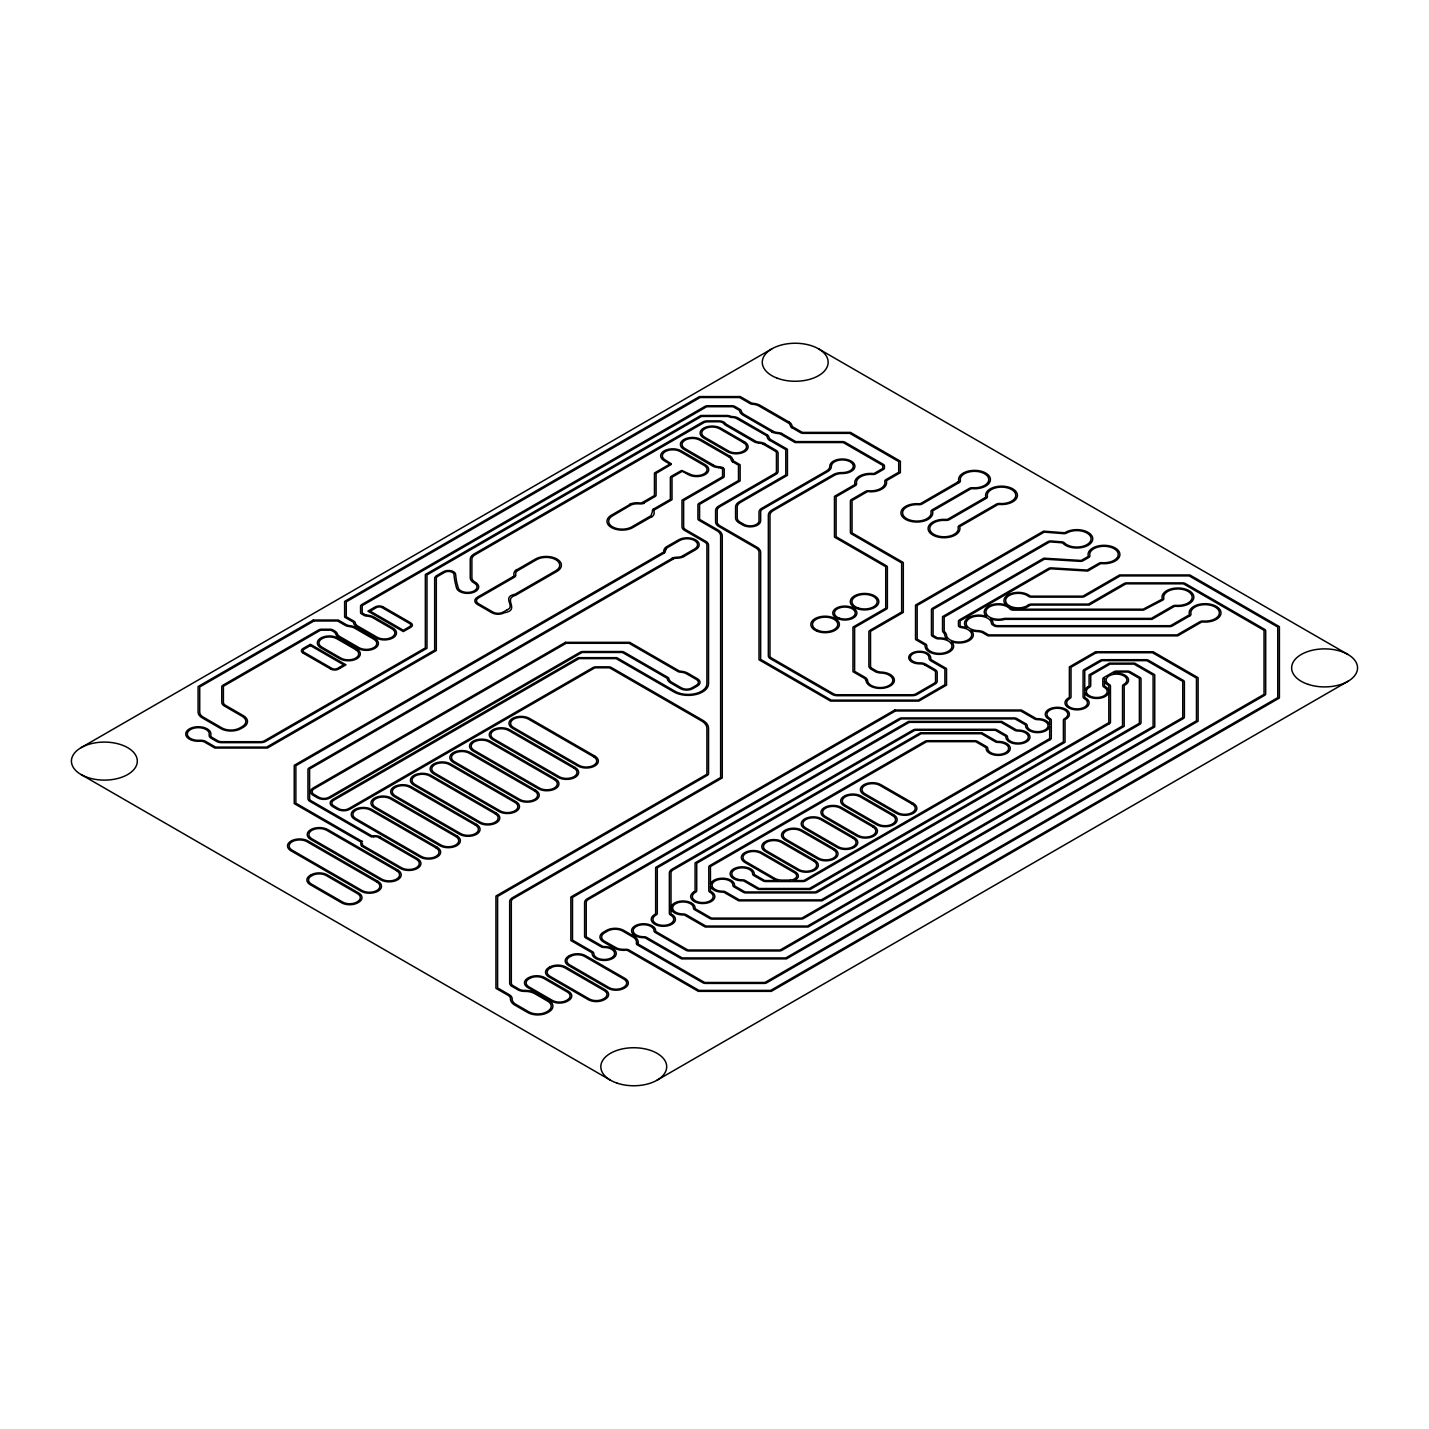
<?xml version="1.0" encoding="UTF-8"?>
<svg xmlns="http://www.w3.org/2000/svg" width="1429" height="1429" viewBox="0 0 1429 1429"><rect width="100%" height="100%" fill="white"/><g stroke="black" fill="none" stroke-linecap="round" stroke-linejoin="round"><path stroke-width="1.5" d="M361.037 842.717L360.983 843.039A9.342 5.394 0 0 0 361.769 846.343M663.717 551.04L664.146 549.486A9.735 5.609 0 0 1 666.807 546.61L678.579 539.84A12.075 6.966 0 0 1 695.655 539.84A12.075 6.966 0 0 1 695.655 549.701L684.009 556.417M665.753 549.683L665.36 551.183A7.306 4.216 0 0 1 663.967 553.416M671.201 464.496L656.09 473.392L656.09 495.023A3.84 2.215 0 0 1 654.964 496.595L643.818 503.026M517.494 570.76L536.607 559.686A13.54 7.824 0 0 1 555.756 559.686A13.54 7.824 0 0 1 555.756 570.743L515.101 594.214C500.99 597.09 515.905 606.271 507.331 609.701M654.857 509.653L672.005 499.739L672.005 477.733A2.197 1.268 0 0 1 672.648 476.822L681.579 471.695A5.377 3.108 0 0 1 682.205 471.391M653.714 508.974L670.362 499.346L670.362 477.733A3.84 2.215 0 0 1 671.487 476.161L681.454 470.534M516.887 569.742L535.446 559.025A15.201 8.77 0 0 1 556.935 559.007A15.201 8.77 0 0 1 556.935 571.421L515.476 595.357C502.419 599.126 520.835 609.826 504.312 612.791A8.788 5.073 0 0 1 491.898 612.791L477.357 604.396A8.788 5.073 0 0 1 477.357 597.233L512.725 576.852M651.213 516.976L632.904 527.551A15.201 8.77 0 0 1 611.416 527.551A15.201 8.77 0 0 1 611.416 515.154L629.85 504.508M338.762 668.986L340.066 668.236M663.753 553.309L295.874 765.712L295.874 803.187L362.001 841.359M374.219 607.504L375.202 606.932M81.096 747.671L771.946 348.801M373.719 607.789L367.914 611.148L403.353 631.6L410.766 627.331A5.484 3.162 0 0 0 411.123 623.062M409.605 626.652L403.353 630.26L370.236 611.148L376.506 607.539A3.858 2.215 0 0 1 381.936 607.539L409.605 623.508A3.858 2.215 0 0 1 409.605 626.652M340.441 668.022L345.997 664.824L310.397 644.265L302.966 648.552A5.502 3.18 0 0 0 302.644 652.821M507.152 609.808L503.151 612.112A7.127 4.126 0 0 1 493.059 612.112L478.536 603.735A7.127 4.126 0 0 1 478.536 597.894L514.118 577.387A6.466 3.733 0 0 0 515.851 575.262M662.431 552.737L294.231 765.319L294.231 803.58L360.822 842.02M673.434 558.935L310.236 768.623A2.197 1.268 0 0 0 309.593 769.516L309.593 798.597A5.502 3.18 0 0 0 311.2 800.829L371.683 835.751M657.054 1080.199L1347.904 681.329M672.309 558.239L309.075 767.962A3.84 2.215 0 0 0 307.95 769.516L307.95 798.597A7.127 4.126 0 0 0 310.039 801.508L370.54 836.429A2.894 1.661 0 0 0 371.022 836.679M682.848 555.738L694.494 549.022A10.432 6.02 0 0 0 694.494 540.501A10.432 6.02 0 0 0 679.74 540.501L668.093 547.236A8.27 4.769 0 0 0 665.682 549.683M681.687 470.463L689.278 473.856A10.432 6.02 0 0 0 704.033 473.856A10.432 6.02 0 0 0 704.033 465.354L680.115 451.546A10.432 6.02 0 0 0 665.378 451.546A10.432 6.02 0 0 0 665.378 460.067L671.344 463.836M199.81 741.24L199.488 741.258A12.593 7.27 0 0 1 185.734 734.202A12.593 7.27 0 0 1 198.702 726.736A12.593 7.27 0 0 1 210.885 734.613L210.813 735.006A5.484 3.162 0 0 0 212.385 737.632L217.815 740.776A5.502 3.18 0 0 0 221.691 741.705L260.56 741.705A5.502 3.18 0 0 0 264.436 740.776L425.342 647.891L425.342 574.529L700.835 415.482L726.914 415.482A5.787 3.34 0 0 1 730.04 416.035L730.201 416.089A5.412 3.126 0 0 0 732.416 416.607L733.077 416.625A8.842 5.109 0 0 1 738.221 418.036L767.051 434.773M373.773 836.787L373.13 836.822A6.448 3.715 0 0 1 371.522 836.84M524.979 990.44L524.604 990.458A7.788 4.483 0 0 1 519.066 989.172L512.725 985.474A2.197 1.268 0 0 1 512.386 985.224L512.154 984.974A7.788 4.501 0 0 1 511.314 982.956L511.314 901.556A7.699 4.448 0 0 1 513.565 898.412L722.27 777.93L722.27 535.857A14.308 8.252 0 0 0 718.09 530.034L700.21 519.709A2.197 1.268 0 0 1 699.567 518.798L699.567 504.884A2.197 1.268 0 0 1 700.21 503.99L740.133 480.93L740.133 464.782L734.006 461.228A3.287 1.893 0 0 1 733.416 460.852M525.068 990.44L525.354 990.44A11.861 6.859 0 0 1 526.104 990.458L526.211 990.458A14.951 8.628 0 0 1 535.839 992.941L548.682 1000.389M842.199 472.57L843.021 472.57A10.968 6.341 0 0 0 853.309 465.961A10.968 6.341 0 0 0 842.038 459.906A10.968 6.341 0 0 0 831.374 466.318A12.629 7.288 0 0 1 827.677 471.57L762.747 509.063A7.127 4.126 0 0 0 760.657 511.975L760.657 520.835A10.432 6.02 0 0 1 754.226 526.39A10.432 6.02 0 0 1 742.848 525.086L739.257 523.014A12.629 7.288 0 0 1 735.56 517.852L735.56 506.938A12.629 7.288 0 0 1 739.257 501.793L785.789 474.928L785.789 449.635L769.909 440.471M790.291 880.103L782.181 880.121A10.432 6.02 0 0 1 774.75 878.353L746.009 861.758A10.432 6.02 0 0 1 746.009 853.238A10.432 6.02 0 0 1 760.764 853.238L793.899 872.369A10.432 6.02 0 0 1 796.346 874.619A7.127 4.126 0 0 1 790.38 880.085M752.779 403.335L753.226 403.353A12.236 7.074 0 0 1 760.139 405.336L789.076 422.037M366.735 615.131L367.182 615.167A12.075 6.966 0 0 1 374.076 617.114L392.975 628.045A12.057 6.966 0 0 1 392.975 637.888A12.057 6.966 0 0 1 375.916 637.888L357.018 626.974A12.075 6.966 0 0 1 353.606 623.008M872.637 473.481L871.994 473.446A15.951 9.199 0 0 0 854.774 483.324L854.899 483.77M759.085 443.079L759.335 443.115A8.61 4.966 0 0 1 763.336 444.133M718.626 467.658L720.073 467.872A3.715 2.143 0 0 1 721.145 468.14M718.501 467.658L718.269 467.622A11.486 6.627 0 0 1 712.857 466.211L683.919 449.349A12.075 6.966 0 0 1 683.919 439.489A12.075 6.966 0 0 1 700.996 439.489L729.915 456.19M758.495 443.008L757.888 442.919A7.806 4.501 0 0 1 754.405 441.936L725.682 425.235A8.842 5.109 0 0 1 724.039 423.913L723.824 423.663A5.752 3.322 0 0 0 718.858 421.734L707.641 421.823A5.502 3.18 0 0 0 703.747 422.752L475.107 554.756A11.003 6.359 0 0 0 471.892 559.239L471.892 577.727A10.985 6.341 0 0 0 474.535 581.835A11.843 6.841 0 0 0 475.178 582.246L475.518 582.443M721.341 468.265L721.877 468.569A2.251 1.304 0 0 1 722.574 469.498L722.556 476.214A2.197 1.268 0 0 1 721.913 477.125L681.99 500.168L681.99 526.801A8.806 5.073 0 0 0 684.562 530.391L704.658 541.984A7.699 4.448 0 0 1 706.908 545.128L706.908 683.651A18.666 10.771 0 0 1 695.387 693.619A18.666 10.771 0 0 1 675.042 691.279L616.828 657.662L578.352 657.662L332.725 799.454A8.788 5.073 0 0 0 332.725 806.635L337.387 809.314A8.788 5.073 0 0 0 349.801 809.314L594.285 668.165A2.197 1.268 0 0 1 595.839 667.79L608.629 667.79A2.197 1.268 0 0 1 610.183 668.165L701.46 720.859A18.041 10.414 0 0 1 706.908 728.451L706.908 773.696A2.197 1.268 0 0 1 706.265 774.607L495.934 896.037L495.934 988.332L508.224 995.424A7.877 4.555 0 0 1 510.475 998.657L510.457 998.889A10.521 6.073 0 0 0 510.475 999.425L510.546 999.907M772.124 431.969L743.08 415.196A12.182 7.038 0 0 1 739.579 410.909M780.573 434.166L795.096 442.543L842.306 442.543A2.197 1.268 0 0 1 843.86 442.919L882.157 465.032A2.197 1.268 0 0 1 882.8 465.925L882.8 467.926A2.197 1.268 0 0 1 882.157 468.819L874.673 473.142A2.197 1.268 0 0 1 873.315 473.499M380.06 837.001L417.393 858.561A12.075 6.966 0 0 1 417.393 868.421A12.075 6.966 0 0 1 400.316 868.421L363.162 846.968A9.074 5.234 0 0 1 362.091 846.254M378.917 837.68L416.232 859.222A10.432 6.02 0 0 1 416.232 867.742A10.432 6.02 0 0 1 401.478 867.742L364.27 846.254M763.211 444.205L774.84 450.921A5.502 3.18 0 0 1 776.447 453.172L776.447 471.391A5.502 3.18 0 0 1 774.84 473.624L718.787 505.991A11.003 6.359 0 0 0 715.572 510.475L715.572 521.996A11.003 6.359 0 0 0 718.787 526.479L755.798 547.843A11.003 6.359 0 0 1 759.013 552.326L759.013 659.787L830.553 701.085L918.865 701.085L946.534 685.116L946.534 668.576L932.208 660.305A5.859 3.394 0 0 1 930.601 657.858L930.618 657.662A9.628 5.555 0 0 0 930.583 656.965M383.097 606.861L410.266 622.544M781.824 433.541L795.774 441.597L842.306 441.597A3.84 2.215 0 0 1 845.021 442.24L883.318 464.354A3.84 2.215 0 0 1 884.444 465.925L884.444 467.926A3.84 2.215 0 0 1 883.318 469.498L875.834 473.803A3.84 2.215 0 0 1 872.601 474.446A14.272 8.235 0 0 0 856.543 483.716A3.84 2.215 0 0 1 855.453 485.574L836.108 496.738L836.108 536.732L886.248 565.67A3.84 2.215 0 0 1 887.373 567.242L887.373 607.682A3.84 2.215 0 0 1 886.248 609.254L854.613 627.51L854.613 671.308L865.67 677.703A3.84 2.215 0 0 1 866.528 678.489L867.332 679.704A3.84 2.215 0 0 1 867.582 680.454A12.629 7.288 0 0 0 883.801 687.278A12.629 7.288 0 0 0 890.928 676.453A12.7 7.341 0 0 0 882.211 673.095L880.514 673.005A3.84 2.215 0 0 1 879.228 672.863L877.12 672.398A3.84 2.215 0 0 1 875.763 671.898L870.779 669.004A3.84 2.215 0 0 1 869.957 668.29L869.189 667.2A3.84 2.215 0 0 1 868.886 666.361L868.886 631.85A3.84 2.215 0 0 1 870.011 630.278L901.645 612.023L901.645 562.919L851.523 533.964A3.84 2.215 0 0 1 850.398 532.41L850.398 501.061A3.84 2.215 0 0 1 851.523 499.489L865.545 491.397A3.84 2.215 0 0 1 868.778 490.772A14.272 8.235 0 0 0 884.837 481.502A3.84 2.215 0 0 1 885.926 479.644L898.716 472.249L898.716 461.585L849.808 433.362L803.277 433.362A3.84 2.215 0 0 1 800.562 432.701L791.988 427.753M772.893 431.076L744.241 414.535A10.432 6.02 0 0 1 741.222 410.82A3.805 2.197 0 0 0 740.133 409.462L734.845 406.425A3.84 2.215 0 0 0 732.13 405.765L707.623 405.765A3.84 2.215 0 0 0 704.908 406.425L361.68 604.592A3.84 2.215 0 0 0 360.555 606.146L360.555 612.434A3.84 2.215 0 0 0 361.68 614.006L364.163 615.435A3.84 2.215 0 0 0 366.521 616.078A10.414 6.002 0 0 1 372.915 617.81L391.814 628.724A10.414 6.002 0 0 1 391.814 637.227A10.414 6.002 0 0 1 377.095 637.227L358.197 626.313A10.414 6.002 0 0 1 355.178 622.615A3.84 2.215 0 0 0 354.07 621.258L346.265 616.756L346.265 601.823L700.139 397.53L739.615 397.53L750.207 403.639A3.84 2.215 0 0 0 752.565 404.282L752.994 404.3A10.717 6.18 0 0 1 758.674 405.854L787.754 422.627M764.479 443.597L776.001 450.26A7.127 4.126 0 0 1 778.091 453.172L778.091 471.391A7.127 4.126 0 0 1 776.001 474.303L719.948 506.67A9.324 5.394 0 0 0 717.215 510.475L717.215 521.996A9.324 5.394 0 0 0 719.948 525.801L756.959 547.182A12.629 7.288 0 0 1 760.657 552.326L760.657 659.394L831.231 700.139L918.186 700.139L944.891 684.723L944.891 668.968L931.029 660.966A7.127 4.126 0 0 1 928.957 657.822A9.324 5.394 0 0 0 919.812 652.142A9.324 5.394 0 0 0 910.309 657.626A9.324 5.394 0 0 0 920.169 662.913A7.127 4.126 0 0 1 925.599 664.11L935.102 669.594A7.127 4.126 0 0 1 937.192 672.505L937.192 681.169A7.127 4.126 0 0 1 935.102 684.08L917.096 694.494A7.127 4.126 0 0 1 912.041 695.691L837.376 695.691A7.127 4.126 0 0 1 832.339 694.494L770.427 658.751A7.127 4.126 0 0 1 768.338 655.84L768.338 515.137A12.629 7.288 0 0 1 772.035 509.974L833.107 474.714A12.468 7.199 0 0 1 841.77 472.57M722.663 467.676L723.074 467.926A3.84 2.215 0 0 1 724.199 469.498L724.199 476.214A3.84 2.215 0 0 1 723.074 477.786L683.634 500.561L683.634 526.801A7.127 4.126 0 0 0 685.724 529.712L705.819 541.323A9.324 5.394 0 0 1 708.552 545.128L708.552 683.651A20.31 11.718 0 0 1 696.012 694.494A20.31 11.718 0 0 1 673.881 691.94L616.131 658.608L579.031 658.608L333.904 800.133A7.127 4.126 0 0 0 333.904 805.956L338.548 808.653A7.127 4.126 0 0 0 348.64 808.653L593.124 667.504A3.84 2.215 0 0 1 595.839 666.843L608.629 666.843A3.84 2.215 0 0 1 611.362 667.504L702.621 720.18A19.613 11.325 0 0 1 708.552 728.468L708.552 773.696A3.84 2.215 0 0 1 707.426 775.268L497.596 896.43L497.596 987.939L509.385 994.763A9.324 5.394 0 0 1 512.118 998.746A13.218 7.627 0 0 0 515.976 1004.408L528.837 1011.839A12.629 7.288 0 0 0 546.7 1011.839L547.521 1011.375A12.629 7.288 0 0 0 547.521 1001.05L534.66 993.637A13.218 7.627 0 0 0 524.854 991.404A9.324 5.394 0 0 1 517.923 989.833L511.564 986.153A3.84 2.215 0 0 1 510.975 985.724A9.324 5.394 0 0 1 509.671 982.956L509.671 901.556A9.324 5.394 0 0 1 512.404 897.751L720.627 777.519L720.627 535.857A12.629 7.288 0 0 0 716.929 530.695L699.049 520.37A3.84 2.215 0 0 1 697.924 518.798L697.924 504.884A3.84 2.215 0 0 1 699.049 503.312L738.489 480.537L738.489 465.175L732.827 461.906M713.75 465.229L685.08 448.67A10.432 6.02 0 0 1 685.08 440.168A10.432 6.02 0 0 1 699.835 440.168L728.594 456.762M330.796 669.094L303.198 653.16M818.513 348.801L1347.904 654.446M738.954 410.141L733.684 407.086A2.197 1.268 0 0 0 732.13 406.711L707.623 406.711A2.197 1.268 0 0 0 706.069 407.086L362.841 605.253A2.197 1.268 0 0 0 362.198 606.146L362.198 612.434A2.197 1.268 0 0 0 362.841 613.327L365.324 614.756A2.233 1.286 0 0 0 366.306 615.095M924.438 664.789L933.941 670.272A5.502 3.18 0 0 1 935.548 672.505L935.548 681.169A5.502 3.18 0 0 1 933.941 683.419L915.935 693.815A5.502 3.18 0 0 1 912.041 694.744L837.376 694.744A5.502 3.18 0 0 1 833.5 693.815L771.589 658.09A5.502 3.18 0 0 1 769.981 655.84L769.981 515.137A11.003 6.359 0 0 1 773.196 510.653L834.268 475.393A10.914 6.305 0 0 1 841.931 473.517L843.11 473.517A12.593 7.27 0 0 0 854.917 465.979A12.593 7.27 0 0 0 842.181 458.995A12.593 7.27 0 0 0 829.749 466.158L829.731 466.408A11.271 6.502 0 0 1 826.569 470.927L761.586 508.385A8.806 5.073 0 0 0 759.013 511.975L759.013 520.835A8.788 5.073 0 0 1 753.583 525.515A8.788 5.073 0 0 1 744.027 524.407L740.418 522.335A11.003 6.359 0 0 1 737.203 517.852L737.203 506.938A11.003 6.359 0 0 1 740.418 502.454L787.433 475.321L787.433 449.242L770.856 439.668A8.288 4.787 0 0 1 769.106 437.596L768.838 436.881A8.503 4.912 0 0 0 767.194 434.72M81.096 774.554L610.487 1080.199M475.857 582.639L475.946 582.71A11.146 6.43 0 0 1 471.749 592.91A11.146 6.43 0 0 1 456.405 587.301M732.827 459.781L732.988 460.138A8.52 4.912 0 0 0 733.148 460.477M732.773 459.62L732.738 459.531A12.772 7.377 0 0 0 730.148 456.083M456.369 587.015L456.155 586.337A69.664 40.226 0 0 1 455.833 585.318L454.869 581.139A188.289 108.711 0 0 1 454.351 577.852L453.975 574.44A5.502 3.18 0 0 0 450.457 571.654A5.502 3.18 0 0 0 444.615 572.368L437.917 576.226A5.502 3.18 0 0 0 436.309 578.459L436.309 650.517L267.384 748.046L214.868 748.046L204.615 742.115A5.484 3.162 0 0 0 200.31 741.204M510.6 1000.193L510.653 1000.407A15.272 8.824 0 0 0 511.028 1001.372L512.082 1002.926A14.987 8.645 0 0 0 514.815 1005.087L527.676 1012.518A14.272 8.235 0 0 0 547.861 1012.518L548.593 1012.107A14.379 8.306 0 0 0 548.772 1000.336M886.48 481.484L886.552 481.895A15.951 9.199 0 0 1 869.439 491.772M375.773 606.7A5.394 3.108 0 0 1 382.615 606.628M514.136 575.155A4.787 2.769 0 0 1 513.868 576.048M513.565 576.423A4.787 2.769 0 0 1 513.172 576.798M513.815 574.226A12.897 7.449 0 0 1 516.494 569.564M629.528 504.258A12.272 7.074 0 0 1 637.941 502.794L639.317 502.919A8.985 5.18 0 0 0 641.371 502.883A3.59 2.072 0 0 0 642.639 502.311L653.803 495.917A2.197 1.268 0 0 0 654.446 495.023L654.446 472.999L669.129 464.514A5.18 3.001 0 0 0 669.647 464.157M669.737 464.032A7.699 4.448 0 0 0 668.683 463.353L664.199 460.727A12.075 6.966 0 0 1 664.199 450.867A12.075 6.966 0 0 1 681.294 450.867L705.194 464.675A12.075 6.966 0 0 1 705.194 474.535A12.075 6.966 0 0 1 688.117 474.535L683.08 471.659A4.984 2.876 0 0 0 682.401 471.356M654.053 510.492A4.823 2.787 0 0 0 654.053 511.296L654.143 512.314A11.682 6.734 0 0 1 651.678 517.066M654.321 509.885A4.823 2.787 0 0 1 654.571 509.564M779.859 433.862A6.163 3.555 0 0 0 779.037 433.702L777.412 433.469A12.164 7.02 0 0 1 771.982 432.076M353.481 622.49A2.197 1.268 0 0 0 352.909 621.937L344.621 617.149L344.621 601.43L699.46 396.565L740.311 396.565L751.368 402.96A2.233 1.286 0 0 0 752.351 403.282M789.201 421.984A11.539 6.663 0 0 1 791.684 424.824L792.13 426.003A8.503 4.912 0 0 0 792.309 426.324M792.559 426.699A3.287 1.893 0 0 0 793.077 427.039L801.723 432.04A2.197 1.268 0 0 0 803.277 432.398L850.487 432.398L900.359 461.192L900.359 472.642L887.087 480.305A2.197 1.268 0 0 0 886.462 481.091M868.064 491.701A2.197 1.268 0 0 0 866.706 492.076L852.684 500.168A2.197 1.268 0 0 0 852.041 501.061L852.041 532.41A2.197 1.268 0 0 0 852.684 533.303L903.307 562.526L903.307 612.416L871.172 630.957A2.197 1.268 0 0 0 870.529 631.85L870.529 666.361A2.197 1.268 0 0 0 870.708 666.843L871.476 667.915A2.197 1.268 0 0 0 871.94 668.325L876.942 671.219A2.215 1.268 0 0 0 877.71 671.505L879.817 671.969A2.965 1.715 0 0 0 880.675 672.059L880.853 672.059A14.165 8.181 0 0 1 894.393 680.275A14.165 8.181 0 0 1 880.675 688.403A14.165 8.181 0 0 1 866.099 680.793M865.938 680.418A2.644 1.518 0 0 0 865.813 680.043L864.992 678.829A2.215 1.268 0 0 0 864.491 678.382L852.97 671.701L852.97 627.117L885.087 608.575A2.197 1.268 0 0 0 885.73 607.682L885.73 567.242A2.197 1.268 0 0 0 885.087 566.348L834.465 537.125L834.465 496.345L854.292 484.895A2.197 1.268 0 0 0 854.935 484.127M1011.482 608.558A14.272 8.235 0 0 0 991.655 604.771A14.272 8.235 0 0 0 986.492 616.453A14.272 8.235 0 0 0 968.701 617.56A14.272 8.235 0 0 0 966.772 627.831A14.272 8.235 0 0 0 961.86 626.688M961.771 626.67A2.036 1.179 0 0 1 960.092 625.491L960.092 621.383A2.197 1.268 0 0 1 960.735 620.49L1049.583 569.189A2.072 1.197 0 0 1 1051.315 568.831L1087.737 571.064L1100.008 563.973A2.197 1.268 0 0 1 1101.848 563.615A15.915 9.181 0 0 0 1119.889 554.916A15.915 9.181 0 0 0 1103.277 545.324A15.915 9.181 0 0 0 1088.219 555.738A2.197 1.268 0 0 1 1087.594 556.81L1081.967 560.061A2.072 1.197 0 0 1 1080.235 560.4L1043.813 558.185L942.533 616.649L942.533 630.35A8.788 5.073 0 0 0 943.98 633.154L944.801 634.672A14.272 8.235 0 0 0 947.052 639.21A14.272 8.235 0 0 0 938.567 637.923A2.197 1.268 0 0 1 936.888 637.548L933.726 635.726A2.197 1.268 0 0 1 933.083 634.833L933.083 609.808A2.197 1.268 0 0 1 933.726 608.897L1049.082 542.306A2.197 1.268 0 0 1 1050.922 541.948L1061.372 542.752A2.197 1.268 0 0 1 1062.997 543.377A15.915 9.181 0 0 0 1085.915 546.378A15.915 9.181 0 0 0 1089.023 532.928A15.915 9.181 0 0 0 1065.552 532.338A2.197 1.268 0 0 1 1063.712 532.695L1043.581 531.141L915.525 605.074L915.525 639.549L924.474 644.729A2.197 1.268 0 0 1 925.117 645.694A14.272 8.235 0 0 0 942.979 654.107A14.272 8.235 0 0 0 951.375 641.692A14.272 8.235 0 0 0 969.166 640.585A14.272 8.235 0 0 0 971.095 630.314A14.272 8.235 0 0 0 978.472 631.618A2.197 1.268 0 0 1 979.204 631.707L981.312 632.172A2.197 1.268 0 0 1 982.08 632.458L987.975 635.851L1177.728 635.851L1201.11 622.347A2.197 1.268 0 0 1 1202.968 621.99A15.915 9.181 0 0 0 1220.991 613.291A15.915 9.181 0 0 0 1204.379 603.699A15.915 9.181 0 0 0 1189.321 614.113A2.197 1.268 0 0 1 1188.696 615.184L1171.101 625.33A2.197 1.268 0 0 1 1169.547 625.706L998.335 625.706A7.681 4.43 0 0 1 995.388 625.366L993.512 624.098A7.681 4.43 0 0 1 993.03 622.812A14.272 8.235 0 0 0 990.797 618.936A14.272 8.235 0 0 0 1004.533 619.454A2.197 1.268 0 0 1 1005.462 619.346L1151.988 619.346L1173.941 606.664A2.197 1.268 0 0 1 1175.799 606.307A15.915 9.181 0 0 0 1193.822 597.608A15.915 9.181 0 0 0 1177.21 588.016A15.915 9.181 0 0 0 1162.152 598.429A2.197 1.268 0 0 1 1161.527 599.501L1143.146 609.201L1013.375 609.201A2.09 1.215 0 0 1 1011.428 608.504M515.744 574.244A11.253 6.502 0 0 1 517.102 570.635M643.979 503.383A7.592 4.376 0 0 1 638.942 503.848L637.334 503.83A9.217 5.323 0 0 0 630.671 505.205L612.594 515.815A13.54 7.824 0 0 0 612.594 526.872A13.54 7.824 0 0 0 631.743 526.872L651.017 515.69L652.446 511.475A6.288 3.626 0 0 1 653.428 508.849M781.931 433.451A6.788 3.912 0 0 0 779.055 432.701L777.805 432.54A11.075 6.395 0 0 1 772.839 431.254M787.968 422.52A11.11 6.413 0 0 1 790.255 425.378L790.487 426.11A6.448 3.715 0 0 0 791.791 427.771M1003.837 618.596A12.629 7.288 0 0 1 987.064 615.059A12.629 7.288 0 0 1 993.209 605.378A12.629 7.288 0 0 1 1009.964 608.95A3.715 2.143 0 0 0 1013.375 610.147L1143.468 610.147L1162.688 600.162A3.84 2.215 0 0 0 1163.778 598.304A14.272 8.235 0 0 1 1177.282 588.962A14.272 8.235 0 0 1 1192.179 597.572A14.272 8.235 0 0 1 1176.013 605.36A3.84 2.215 0 0 0 1172.78 605.985L1151.31 618.4L1005.462 618.4A3.84 2.215 0 0 0 1003.855 618.596M930.493 656.965A10.896 6.288 0 0 0 918.865 651.302A10.896 6.288 0 0 0 908.737 657.876A10.896 6.288 0 0 0 919.883 663.86L920.205 663.86A5.841 3.376 0 0 1 924.509 664.735M331.278 669.344A5.698 3.287 0 0 0 332.028 669.629L332.189 669.665A5.502 3.18 0 0 0 338.191 669.308M1104.456 679.525A12.075 6.966 0 0 1 1104.796 678.4A2.286 1.322 0 0 0 1104.456 679.061M1088.237 686.563A12.075 6.966 0 0 0 1084.736 690.904L1084.736 671.094A2.197 1.268 0 0 1 1085.379 670.201L1101.295 661.02A2.197 1.268 0 0 1 1102.849 660.645L1145.915 660.645A2.197 1.268 0 0 1 1147.469 661.02L1182.105 681.008A2.197 1.268 0 0 1 1182.748 681.901L1182.748 717.019A2.197 1.268 0 0 1 1182.105 717.93L780.752 949.642A2.197 1.268 0 0 1 779.198 950.017L688.796 950.017A2.197 1.268 0 0 1 687.242 949.642L656.322 931.797A2.197 1.268 0 0 1 655.679 930.868A12.075 6.966 0 0 0 643.693 923.759A12.075 6.966 0 0 0 631.547 930.779A12.075 6.966 0 0 0 643.872 937.692A2.197 1.268 0 0 1 645.461 938.067L681.526 958.877L786.468 958.877L1198.109 721.216L1198.109 677.703L1153.185 651.767L1095.561 651.767L1069.374 666.896L1069.374 696.941A2.197 1.268 0 0 1 1068.696 697.852A12.075 6.966 0 0 0 1068.463 707.784A12.075 6.966 0 0 0 1085.665 707.784A12.075 6.966 0 0 0 1085.415 697.852A2.197 1.268 0 0 1 1084.736 696.941L1084.736 692.083A12.075 6.966 0 0 0 1096.775 698.477A12.075 6.966 0 0 0 1108.815 692.083L1108.815 722.145A2.197 1.268 0 0 1 1108.172 723.038L816.245 891.589A2.197 1.268 0 0 1 814.691 891.964L745.974 891.964A2.197 1.268 0 0 1 744.42 891.589L735.185 886.266A2.197 1.268 0 0 1 734.542 885.337A12.075 6.966 0 0 0 723.11 878.228A12.075 6.966 0 0 0 710.445 884.605L710.445 867.064A2.197 1.268 0 0 1 711.088 866.17L926.117 742.026A2.197 1.268 0 0 1 927.671 741.651L974.703 741.651A2.197 1.268 0 0 1 976.257 742.026L985.474 747.349A2.197 1.268 0 0 1 986.117 748.278A12.075 6.966 0 0 0 998.103 755.387A12.075 6.966 0 0 0 1010.267 748.367A12.075 6.966 0 0 0 997.942 741.437A2.197 1.268 0 0 1 996.352 741.079L981.973 732.773L920.401 732.773L695.083 862.866L695.083 890.624A2.197 1.268 0 0 1 694.405 891.535M694.226 891.642A12.075 6.966 0 0 0 694.28 901.538A12.075 6.966 0 0 0 711.41 901.431A12.075 6.966 0 0 0 711.124 891.535A2.197 1.268 0 0 1 710.445 890.624L710.445 885.784A12.075 6.966 0 0 0 722.735 892.16A2.197 1.268 0 0 1 724.324 892.536L738.704 900.824L821.961 900.824L1124.176 726.343L1124.176 686.063A2.197 1.268 0 0 1 1124.855 685.152A12.075 6.966 0 0 0 1127.017 676.703A12.075 6.966 0 0 0 1113.405 673.381L1115.084 672.398A2.197 1.268 0 0 1 1116.638 672.023L1127.427 672.023A2.197 1.268 0 0 1 1128.981 672.398L1138.734 678.025A2.197 1.268 0 0 1 1139.377 678.918L1139.377 722.717A2.197 1.268 0 0 1 1138.734 723.61L802.437 917.775A2.197 1.268 0 0 1 800.883 918.132L712.464 918.132A2.197 1.268 0 0 1 710.91 917.775L695.762 909.023A2.197 1.268 0 0 1 695.119 908.094A12.075 6.966 0 0 0 683.687 901.002A12.075 6.966 0 0 0 671.005 907.361L671.005 872.923A7.681 4.43 0 0 1 673.255 869.797L914.292 730.63A2.197 1.268 0 0 1 915.846 730.273L994.405 730.273A2.197 1.268 0 0 1 995.959 730.63L1005.194 735.971A2.197 1.268 0 0 1 1005.837 736.882A12.075 6.966 0 0 0 1017.823 744.009A12.075 6.966 0 0 0 1029.987 736.989A12.075 6.966 0 0 0 1017.662 730.058A2.197 1.268 0 0 1 1016.055 729.683L1001.693 721.395L908.576 721.395L655.643 867.421L655.643 913.399A2.197 1.268 0 0 1 654.964 914.31A12.075 6.966 0 0 0 654.732 924.241A12.075 6.966 0 0 0 671.934 924.241A12.075 6.966 0 0 0 671.684 914.31A2.197 1.268 0 0 1 671.005 913.399L671.005 908.54A12.075 6.966 0 0 0 683.294 914.935A2.197 1.268 0 0 1 684.902 915.292L705.176 927.01L808.153 927.01L1154.739 726.914L1154.739 674.72L1134.715 663.163L1109.368 663.163L1089.094 674.863L1089.094 685.545A2.197 1.268 0 0 1 1088.416 686.474M380.239 836.876A8.467 4.894 0 0 0 373.737 835.751L372.88 835.876A8.056 4.644 0 0 1 372.201 835.911M673.309 558.828A5.216 3.019 0 0 1 675.953 558.257L677.828 558.15A10.771 6.216 0 0 0 684.009 556.56M663.753 551.219A5.216 3.001 0 0 1 663.538 551.862M663.288 552.219A5.216 3.001 0 0 1 662.752 552.737M769.695 440.561A11.075 6.395 0 0 1 767.409 437.703L767.212 437.042A6.788 3.912 0 0 0 765.89 435.309L736.935 418.733A7.234 4.18 0 0 0 732.648 417.464L731.577 417.464A6.77 3.912 0 0 1 729.862 417.089L729.112 416.821A3.84 2.215 0 0 0 726.914 416.428L701.514 416.428L426.985 574.922L426.985 648.284L265.598 741.455A7.127 4.126 0 0 1 260.56 742.651L221.691 742.651A7.127 4.126 0 0 1 216.654 741.455L211.206 738.311A7.127 4.126 0 0 1 209.188 734.845A10.985 6.341 0 0 0 198.792 727.665A10.985 6.341 0 0 0 187.342 734.274A10.985 6.341 0 0 0 199.774 740.276A7.127 4.126 0 0 1 205.776 741.455L215.565 747.099L266.687 747.099L434.666 650.124L434.666 578.459A7.127 4.126 0 0 1 436.756 575.548L443.454 571.689A7.127 4.126 0 0 1 451.046 570.76A7.127 4.126 0 0 1 455.619 574.387L455.994 577.78A166.478 96.118 0 0 0 456.958 583.3L457.941 586.676A7.127 4.126 0 0 1 458.066 587.265A9.503 5.484 0 0 0 471.534 591.928A9.503 5.484 0 0 0 474.124 582.978A12.629 7.288 0 0 1 470.248 577.727L470.248 559.239A12.629 7.288 0 0 1 473.946 554.077L702.586 422.073A7.127 4.126 0 0 1 707.641 420.876L718.841 420.876A7.127 4.126 0 0 1 725.378 423.323A7.234 4.18 0 0 0 726.861 424.556L755.655 441.204A6.448 3.715 0 0 0 758.424 442.025L759.674 442.186A11.11 6.413 0 0 1 764.64 443.472M732.63 461.906A6.448 3.715 0 0 1 731.326 460.263L731.041 459.531A11.11 6.413 0 0 0 728.808 456.673M713.678 465.407A11.075 6.395 0 0 0 718.644 466.729L719.894 466.854A6.788 3.912 0 0 1 722.77 467.605M1028.326 604.985A12.629 7.288 0 0 1 1009.731 606.003A12.629 7.288 0 0 1 1009.731 595.214A12.629 7.288 0 0 1 1028.326 596.25A3.769 2.179 0 0 0 1031.381 597.126L1081.914 597.126A3.84 2.215 0 0 0 1084.629 596.482L1120.265 575.905L1189.16 575.905L1277.758 627.045L1277.758 697.62L770.642 990.404L698.995 990.404L628.939 949.946A3.84 2.215 0 0 0 625.688 949.32L622.83 949.356A12.986 7.502 0 0 1 617.042 948.213L604.663 941.3A10.432 6.02 0 0 1 604.663 932.78L607.754 930.994A10.432 6.02 0 0 1 622.508 930.994L632.547 936.799A12.629 7.288 0 0 1 636.387 943.14L636.352 943.408A3.769 2.179 0 0 0 637.191 944.837L702.872 982.777A3.84 2.215 0 0 0 705.587 983.42L764.051 983.42A3.84 2.215 0 0 0 766.766 982.777L1264.558 695.369A3.84 2.215 0 0 0 1265.683 693.797L1265.683 630.868A3.84 2.215 0 0 0 1264.558 629.296L1185.284 583.514A3.84 2.215 0 0 0 1182.569 582.871L1126.856 582.871A3.84 2.215 0 0 0 1124.141 583.514L1088.505 604.092L1031.399 604.092A3.84 2.215 0 0 0 1028.326 604.985M1089.559 687.153A3.84 2.215 0 0 0 1090.738 685.545L1090.738 675.256L1110.047 664.11L1134.037 664.11L1153.096 675.113L1153.096 726.521L807.474 926.063L705.872 926.063L686.063 914.631A3.84 2.215 0 0 0 683.258 913.971A10.432 6.02 0 0 1 672.612 908.004A10.432 6.02 0 0 1 683.116 901.931A10.432 6.02 0 0 1 693.476 908.076A3.84 2.215 0 0 0 694.601 909.701L709.749 918.436A3.84 2.215 0 0 0 712.464 919.097L800.883 919.097A3.84 2.215 0 0 0 803.598 918.436L1139.895 724.289A3.84 2.215 0 0 0 1141.021 722.717L1141.021 678.918A3.84 2.215 0 0 0 1139.895 677.346L1130.16 671.737A3.84 2.215 0 0 0 1127.427 671.076L1116.638 671.076A3.84 2.215 0 0 0 1113.923 671.737L1103.938 677.489A3.84 2.215 0 0 0 1102.813 679.061L1102.813 685.545A3.84 2.215 0 0 0 1103.992 687.153A10.432 6.02 0 0 1 1104.26 695.691A10.432 6.02 0 0 1 1089.452 695.78A10.432 6.02 0 0 1 1089.398 687.242M695.548 892.232A3.84 2.215 0 0 0 696.727 890.624L696.727 863.259L921.08 733.72L981.294 733.72L995.191 741.74A3.84 2.215 0 0 0 997.978 742.401A10.432 6.02 0 0 1 1008.624 748.367A10.432 6.02 0 0 1 998.121 754.441A10.432 6.02 0 0 1 987.761 748.296A3.84 2.215 0 0 0 986.635 746.67L977.418 741.347A3.84 2.215 0 0 0 974.703 740.704L927.671 740.704A3.84 2.215 0 0 0 924.956 741.347L709.927 865.492A3.84 2.215 0 0 0 708.802 867.064L708.802 890.624A3.84 2.215 0 0 0 709.981 892.232A10.432 6.02 0 0 1 710.231 900.77A10.432 6.02 0 0 1 695.441 900.859A10.432 6.02 0 0 1 695.387 892.321M373.755 836.697A7.038 4.055 0 0 1 379.114 837.537M672.13 558.132A7.324 4.233 0 0 1 675.685 557.292L677.578 557.203A9.467 5.466 0 0 0 682.866 555.881M362.18 841.288A3.394 1.965 0 0 1 362.484 841.556M363.877 846.432A7.788 4.501 0 0 1 362.412 843.217M638.031 943.265L637.995 943.426A2.126 1.233 0 0 0 638.477 944.23L704.033 982.098A2.197 1.268 0 0 0 705.587 982.473L764.051 982.473A2.197 1.268 0 0 0 765.605 982.098L1263.397 694.708A2.197 1.268 0 0 0 1264.04 693.797L1264.04 630.868A2.197 1.268 0 0 0 1263.397 629.957L1184.123 584.193A2.197 1.268 0 0 0 1182.569 583.818L1126.856 583.818A2.197 1.268 0 0 0 1125.302 584.193L1089.184 605.056L1031.399 605.056A2.197 1.268 0 0 0 1029.63 605.557A14.272 8.235 0 0 1 1008.606 606.718A14.272 8.235 0 0 1 1008.624 594.518A14.272 8.235 0 0 1 1029.648 595.679A2.143 1.233 0 0 0 1031.381 596.179L1081.914 596.179A2.197 1.268 0 0 0 1083.468 595.804L1119.586 574.958L1189.839 574.958L1279.402 626.652L1279.402 698.013L771.321 991.351L698.317 991.351L627.778 950.624A2.197 1.268 0 0 0 625.92 950.267A14.272 8.235 0 0 1 613.541 947.784L603.485 941.979A12.075 6.966 0 0 1 603.485 932.119L606.593 930.333A12.075 6.966 0 0 1 623.669 930.333L633.708 936.12A14.272 8.235 0 0 1 638.031 943.265M313.29 620.043L198.077 686.563L198.077 712.071A14.272 8.235 0 0 0 202.257 717.894L220.816 728.611A14.272 8.235 0 0 0 241.001 728.611L243.323 727.272A14.272 8.235 0 0 0 243.323 715.625L225.657 705.426A7.681 4.43 0 0 1 223.406 702.282L223.406 686.795A2.197 1.268 0 0 1 224.049 685.902L319.9 630.564A2.197 1.268 0 0 1 321.454 630.189L330.135 630.189A2.197 1.268 0 0 1 331.689 630.564L333.546 631.636A7.681 4.43 0 0 1 335.654 633.887A12.057 6.966 0 0 0 338.941 637.423L357.839 648.337A12.057 6.966 0 0 0 374.88 648.337A12.057 6.966 0 0 0 374.88 638.495L355.982 627.581A12.057 6.966 0 0 0 349.873 625.688A7.681 4.43 0 0 1 345.979 624.473L338.298 620.043L313.29 620.043M313.969 620.99L199.721 686.956L199.721 712.071A12.629 7.288 0 0 0 203.418 717.233L221.977 727.95A12.629 7.288 0 0 0 239.84 727.95L242.162 726.611A12.629 7.288 0 0 0 242.162 716.304L224.496 706.105A9.324 5.394 0 0 1 221.763 702.282L221.763 686.795A3.84 2.215 0 0 1 222.888 685.223L318.738 629.885A3.84 2.215 0 0 1 321.454 629.242L330.135 629.242A3.84 2.215 0 0 1 332.85 629.885L334.725 630.975A9.324 5.394 0 0 1 337.262 633.708A10.414 6.002 0 0 0 340.102 636.745L359.001 647.659A10.414 6.002 0 0 0 373.719 647.659A10.414 6.002 0 0 0 373.719 639.156L354.821 628.26A10.414 6.002 0 0 0 349.551 626.616A9.324 5.394 0 0 1 344.818 625.152L337.619 620.99L313.969 620.99M310.397 645.604L304.127 649.213A3.858 2.233 0 0 0 304.163 652.356L331.957 668.415A3.858 2.233 0 0 0 337.423 668.433L343.674 664.824L310.397 645.604M565.455 642.336L313.022 788.076A8.788 5.073 0 0 0 313.022 795.238L317.667 797.936A8.788 5.073 0 0 0 330.099 797.936L581.407 652.839A2.197 1.268 0 0 1 582.961 652.464L621.526 652.464A2.197 1.268 0 0 1 623.08 652.839L666.646 677.989A2.197 1.268 0 0 1 667.272 678.775A12.075 6.966 0 0 0 670.773 683.062L680.436 688.635A8.788 5.073 0 0 0 692.851 688.635L697.513 685.956A8.788 5.073 0 0 0 697.513 678.793L687.849 673.202A12.075 6.966 0 0 0 680.418 671.201A2.197 1.268 0 0 1 679.061 670.826L629.707 642.336L565.455 642.336M566.134 643.282L314.184 788.754A7.127 4.126 0 0 0 314.184 794.578L318.846 797.257A7.127 4.126 0 0 0 328.92 797.257L580.245 652.178A3.84 2.215 0 0 1 582.961 651.517L621.526 651.517A3.84 2.215 0 0 1 624.241 652.178L667.807 677.328A3.84 2.215 0 0 1 668.915 678.686A10.432 6.02 0 0 0 671.934 682.401L681.597 687.974A7.127 4.126 0 0 0 691.69 687.974L696.334 685.277A7.127 4.126 0 0 0 696.334 679.454L686.67 673.881A10.432 6.02 0 0 0 680.258 672.148A3.84 2.215 0 0 1 677.9 671.505L629.028 643.282L566.134 643.282M958.109 481.877L920.83 503.401A2.197 1.268 0 0 1 918.99 503.758A15.915 9.181 0 0 0 900.949 512.457A15.915 9.181 0 0 0 917.561 522.049A15.915 9.181 0 0 0 932.637 511.636A2.197 1.268 0 0 1 933.244 510.564L970.523 489.04A2.197 1.268 0 0 1 972.381 488.682A15.915 9.181 0 0 0 990.404 479.983A15.915 9.181 0 0 0 973.792 470.391A15.915 9.181 0 0 0 958.734 480.805A2.197 1.268 0 0 1 958.109 481.877M959.27 482.538L921.991 504.062A3.84 2.215 0 0 1 918.758 504.687A14.272 8.235 0 0 0 902.592 512.493A14.272 8.235 0 0 0 917.489 521.085A14.272 8.235 0 0 0 930.994 511.761A3.84 2.215 0 0 1 932.083 509.885L969.362 488.379A3.84 2.215 0 0 1 972.595 487.736A14.272 8.235 0 0 0 988.761 479.948A14.272 8.235 0 0 0 973.864 471.338A14.272 8.235 0 0 0 960.359 480.68A3.84 2.215 0 0 1 959.27 482.538M311.004 874.852L310.236 875.298A11.521 6.663 0 0 0 310.236 884.712L341.567 902.789A11.521 6.663 0 0 0 357.857 902.789L358.643 902.342A11.521 6.663 0 0 0 358.643 892.929L327.312 874.852A11.521 6.663 0 0 0 311.004 874.852M312.165 875.513L311.397 875.959A9.878 5.698 0 0 0 311.397 884.033L342.728 902.11A9.878 5.698 0 0 0 356.696 902.11L357.464 901.663A9.878 5.698 0 0 0 357.464 893.607L326.151 875.513A9.878 5.698 0 0 0 312.165 875.513M985.117 497.649L947.999 519.084A2.197 1.268 0 0 1 946.159 519.442A15.915 9.181 0 0 0 928.118 528.141A15.915 9.181 0 0 0 944.73 537.733A15.915 9.181 0 0 0 959.806 527.319A2.197 1.268 0 0 1 960.413 526.247L997.531 504.812A2.197 1.268 0 0 1 999.389 504.455A15.915 9.181 0 0 0 1017.412 495.756A15.915 9.181 0 0 0 1000.8 486.164A15.915 9.181 0 0 0 985.742 496.577A2.197 1.268 0 0 1 985.117 497.649M986.278 498.328L949.16 519.745A3.84 2.215 0 0 1 945.927 520.388A14.272 8.235 0 0 0 929.761 528.176A14.272 8.235 0 0 0 944.658 536.768A14.272 8.235 0 0 0 958.162 527.444A3.84 2.215 0 0 1 959.252 525.568L996.37 504.151A3.84 2.215 0 0 1 999.603 503.508A14.272 8.235 0 0 0 1015.769 495.72A14.272 8.235 0 0 0 1000.872 487.128A14.272 8.235 0 0 0 987.368 496.452A3.84 2.215 0 0 1 986.278 498.328M1044.17 532.142L917.168 605.467L917.168 639.156L925.635 644.05A3.84 2.215 0 0 1 926.76 645.747A12.629 7.288 0 0 0 939.121 653.428A12.629 7.288 0 0 0 951.982 646.015A12.629 7.288 0 0 0 938.657 638.87A3.84 2.215 0 0 1 935.727 638.227L932.565 636.387A3.84 2.215 0 0 1 931.44 634.833L931.44 609.808A3.84 2.215 0 0 1 932.565 608.236L1047.921 541.627A3.84 2.215 0 0 1 1051.155 541.002L1061.586 541.805A3.84 2.215 0 0 1 1064.426 542.913A14.272 8.235 0 0 0 1084.968 545.592A14.272 8.235 0 0 0 1087.755 533.535A14.272 8.235 0 0 0 1066.713 532.999A3.84 2.215 0 0 1 1063.48 533.642L1044.17 532.142M1044.42 559.168L944.176 617.042L944.176 630.35A7.127 4.126 0 0 0 945.48 632.725L946.462 634.53A12.629 7.288 0 0 0 957.984 642.032A12.629 7.288 0 0 0 971.577 635.798A12.629 7.288 0 0 0 961.538 627.617A3.68 2.126 0 0 1 958.448 625.455L958.448 621.383A3.84 2.215 0 0 1 959.573 619.811L1048.404 568.528A3.698 2.126 0 0 1 1051.512 567.885L1087.13 570.064L1098.847 563.312A3.84 2.215 0 0 1 1102.081 562.669A14.272 8.235 0 0 0 1118.246 554.881A14.272 8.235 0 0 0 1103.349 546.289A14.272 8.235 0 0 0 1089.845 555.613A3.84 2.215 0 0 1 1088.755 557.489L1083.146 560.722A3.698 2.126 0 0 1 1080.038 561.347L1044.42 559.168M894.768 710.017L570.868 897.019L570.868 940.532L591.463 952.428A2.197 1.268 0 0 1 592.106 953.339A12.075 6.966 0 0 0 604.092 960.467A12.075 6.966 0 0 0 616.256 953.447A12.075 6.966 0 0 0 603.931 946.516A2.197 1.268 0 0 1 602.323 946.141L586.872 937.228A2.197 1.268 0 0 1 586.229 936.334L586.229 902.521A7.681 4.43 0 0 1 588.48 899.395L900.484 719.251A2.197 1.268 0 0 1 902.038 718.876L1014.126 718.876A2.197 1.268 0 0 1 1015.68 719.251L1024.915 724.574A2.197 1.268 0 0 1 1025.558 725.503A12.075 6.966 0 0 0 1036.99 732.613A12.075 6.966 0 0 0 1049.654 726.236L1049.654 738.078A2.197 1.268 0 0 1 1049.011 738.972L804.402 880.21A2.197 1.268 0 0 1 802.848 880.568L793.399 880.568A8.788 5.073 0 0 0 797.9 874.316A12.075 6.966 0 0 0 795.06 871.708L761.925 852.577A12.075 6.966 0 0 0 744.848 852.577A12.075 6.966 0 0 0 744.848 862.437L773.589 879.031A12.075 6.966 0 0 0 777.662 880.568L765.694 880.568A2.197 1.268 0 0 1 764.14 880.21L754.905 874.87A2.197 1.268 0 0 1 754.262 873.959A12.075 6.966 0 0 0 742.276 866.831A12.075 6.966 0 0 0 730.112 873.851A12.075 6.966 0 0 0 742.437 880.782A2.197 1.268 0 0 1 744.045 881.157L758.424 889.445L810.136 889.445L1065.034 742.276L1065.034 720.216A2.197 1.268 0 0 1 1065.712 719.287A12.075 6.966 0 0 0 1065.945 709.373A12.075 6.966 0 0 0 1048.743 709.373A12.075 6.966 0 0 0 1048.975 719.287A2.197 1.268 0 0 1 1049.654 720.216L1049.654 725.057A12.075 6.966 0 0 0 1037.383 718.68A2.197 1.268 0 0 1 1035.775 718.305L1021.413 710.017L894.768 710.017M895.447 710.963L572.511 897.412L572.511 940.139L592.624 951.75A3.84 2.215 0 0 1 593.749 953.357A10.432 6.02 0 0 0 604.11 959.502A10.432 6.02 0 0 0 614.613 953.447A10.432 6.02 0 0 0 603.967 947.463A3.84 2.215 0 0 1 601.162 946.82L585.711 937.906A3.84 2.215 0 0 1 584.586 936.334L584.586 902.521A9.324 5.394 0 0 1 587.319 898.716L899.323 718.573A3.84 2.215 0 0 1 902.038 717.93L1014.126 717.93A3.84 2.215 0 0 1 1016.841 718.573L1026.076 723.914A3.84 2.215 0 0 1 1027.201 725.521A10.432 6.02 0 0 0 1037.561 731.666A10.432 6.02 0 0 0 1048.064 725.61A10.432 6.02 0 0 0 1037.418 719.627A3.84 2.215 0 0 1 1034.614 718.983L1020.717 710.963L895.447 710.963M909.255 722.342L657.286 867.814L657.286 913.399A3.84 2.215 0 0 1 656.107 914.989A10.432 6.02 0 0 0 655.911 923.563A10.432 6.02 0 0 0 670.755 923.563A10.432 6.02 0 0 0 670.54 914.989A3.84 2.215 0 0 1 669.361 913.399L669.361 872.923A9.324 5.394 0 0 1 672.094 869.118L913.131 729.969A3.84 2.215 0 0 1 915.846 729.308L994.405 729.308A3.84 2.215 0 0 1 997.138 729.969L1006.355 735.292A3.84 2.215 0 0 1 1007.481 736.9A10.432 6.02 0 0 0 1017.841 743.044A10.432 6.02 0 0 0 1028.344 736.989A10.432 6.02 0 0 0 1017.698 731.005A3.84 2.215 0 0 1 1014.894 730.362L1001.014 722.342L909.255 722.342M528.587 977.704L527.819 978.15A11.521 6.663 0 0 0 527.819 987.564L551.308 1001.122A11.521 6.663 0 0 0 567.599 1001.122L568.385 1000.675A11.521 6.663 0 0 0 568.385 991.262L544.896 977.704A11.521 6.663 0 0 0 528.587 977.704M529.748 978.365L528.98 978.829A9.878 5.698 0 0 0 528.98 986.885L552.469 1000.443A9.878 5.698 0 0 0 566.438 1000.443L567.224 999.996A9.878 5.698 0 0 0 567.224 991.94L543.734 978.365A9.878 5.698 0 0 0 529.748 978.365M549.629 967.076L548.861 967.522A11.521 6.663 0 0 0 548.861 976.936L588.176 999.639A11.521 6.663 0 0 0 604.467 999.639L605.253 999.193A11.521 6.663 0 0 0 605.253 989.779L565.938 967.076A11.521 6.663 0 0 0 549.629 967.076M569.349 955.697L568.563 956.144A11.521 6.663 0 0 0 568.563 965.557L607.897 988.261A11.521 6.663 0 0 0 624.187 988.261L624.973 987.814A11.521 6.663 0 0 0 624.973 978.401L585.64 955.697A11.521 6.663 0 0 0 569.349 955.697M550.79 967.755L550.022 968.201A9.878 5.698 0 0 0 550.022 976.275L589.337 998.96A9.878 5.698 0 0 0 603.306 998.96L604.092 998.514A9.878 5.698 0 0 0 604.092 990.458L564.759 967.755A9.878 5.698 0 0 0 550.79 967.755M570.51 956.376L569.724 956.823A9.878 5.698 0 0 0 569.724 964.879L609.058 987.582A9.878 5.698 0 0 0 623.026 987.582L623.794 987.135A9.878 5.698 0 0 0 623.794 979.061L584.479 956.376A9.878 5.698 0 0 0 570.51 956.376M1096.239 652.731L1071.018 667.289L1071.018 696.941A3.84 2.215 0 0 1 1069.839 698.531A10.432 6.02 0 0 0 1069.642 707.105A10.432 6.02 0 0 0 1084.486 707.105A10.432 6.02 0 0 0 1084.272 698.531A3.84 2.215 0 0 1 1083.093 696.941L1083.093 671.094A3.84 2.215 0 0 1 1084.218 669.522L1100.116 660.341A3.84 2.215 0 0 1 1102.849 659.698L1145.915 659.698A3.84 2.215 0 0 1 1148.63 660.341L1183.266 680.347A3.84 2.215 0 0 1 1184.391 681.901L1184.391 717.019A3.84 2.215 0 0 1 1183.266 718.591L781.913 950.321A3.84 2.215 0 0 1 779.198 950.964L688.796 950.964A3.84 2.215 0 0 1 686.081 950.321L655.161 932.458A3.84 2.215 0 0 1 654.035 930.851A10.432 6.02 0 0 0 643.693 924.706A10.432 6.02 0 0 0 633.19 930.761A10.432 6.02 0 0 0 643.836 936.745A3.84 2.215 0 0 1 646.622 937.388L682.205 957.93L785.789 957.93L1196.466 720.823L1196.466 678.096L1152.506 652.731L1096.239 652.731M1189.857 615.845L1172.262 626.009A3.84 2.215 0 0 1 1169.547 626.652L998.335 626.652A9.324 5.394 0 0 1 994.763 626.241L991.976 624.437A9.324 5.394 0 0 1 991.387 622.883A12.629 7.288 0 0 0 978.311 616.095A12.629 7.288 0 0 0 966.165 623.437A12.629 7.288 0 0 0 978.508 630.671A3.84 2.215 0 0 1 979.794 630.814L981.902 631.279A3.84 2.215 0 0 1 983.259 631.779L988.654 634.905L1177.049 634.905L1199.949 621.686A3.84 2.215 0 0 1 1203.182 621.043A14.272 8.235 0 0 0 1219.348 613.255A14.272 8.235 0 0 0 1204.451 604.646A14.272 8.235 0 0 0 1190.946 613.988A3.84 2.215 0 0 1 1189.857 615.845M1050.172 739.65L805.563 880.871A3.84 2.215 0 0 1 802.848 881.532L765.694 881.532A3.84 2.215 0 0 1 762.979 880.871L753.744 875.548A3.84 2.215 0 0 1 752.619 873.941A10.432 6.02 0 0 0 742.258 867.796A10.432 6.02 0 0 0 731.773 873.851A10.432 6.02 0 0 0 742.419 879.835A3.84 2.215 0 0 1 745.206 880.478L759.103 888.499L809.439 888.499L1063.39 741.883L1063.39 720.216A3.84 2.215 0 0 1 1064.569 718.608A10.432 6.02 0 0 0 1064.766 710.034A10.432 6.02 0 0 0 1049.922 710.034A10.432 6.02 0 0 0 1050.119 718.608A3.84 2.215 0 0 1 1051.297 720.216L1051.297 738.078A3.84 2.215 0 0 1 1050.172 739.65M1109.333 723.717L817.406 892.268A3.84 2.215 0 0 1 814.691 892.911L745.974 892.911A3.84 2.215 0 0 1 743.259 892.268L734.024 886.927A3.84 2.215 0 0 1 732.898 885.319A10.432 6.02 0 0 0 722.556 879.174A10.432 6.02 0 0 0 712.053 885.23A10.432 6.02 0 0 0 722.699 891.214A3.84 2.215 0 0 1 725.485 891.857L739.382 899.877L821.282 899.877L1122.533 725.95L1122.533 686.063A3.84 2.215 0 0 1 1123.712 684.455A10.432 6.02 0 0 0 1123.909 675.881A10.432 6.02 0 0 0 1109.065 675.881A10.432 6.02 0 0 0 1109.279 684.455A3.84 2.215 0 0 1 1110.458 686.063L1110.458 722.145A3.84 2.215 0 0 1 1109.333 723.717M744.616 441.918L720.716 428.111A12.075 6.966 0 0 0 703.64 428.111A12.075 6.966 0 0 0 703.64 437.971L727.54 451.76A12.075 6.966 0 0 0 744.616 451.76A12.075 6.966 0 0 0 744.616 441.918M743.455 442.579L719.555 428.771A10.432 6.02 0 0 0 704.801 428.771A10.432 6.02 0 0 0 704.801 437.292L728.719 451.1A10.432 6.02 0 0 0 743.455 451.1A10.432 6.02 0 0 0 743.455 442.579M913.345 803.402L880.978 784.717A12.075 6.966 0 0 0 863.902 784.717A12.075 6.966 0 0 0 863.902 794.578L896.269 813.262A12.075 6.966 0 0 0 913.345 813.262A12.075 6.966 0 0 0 913.345 803.402M912.184 804.08L879.817 785.396A10.432 6.02 0 0 0 865.063 785.396A10.432 6.02 0 0 0 865.063 793.899L897.448 812.583A10.432 6.02 0 0 0 912.184 812.583A10.432 6.02 0 0 0 912.184 804.08M893.643 814.78L861.276 796.096A12.075 6.966 0 0 0 844.2 796.096A12.075 6.966 0 0 0 844.2 805.956L876.566 824.64A12.075 6.966 0 0 0 893.643 824.64A12.075 6.966 0 0 0 893.643 814.78M892.464 815.459L860.097 796.775A10.432 6.02 0 0 0 845.361 796.775A10.432 6.02 0 0 0 845.361 805.277L877.728 823.979A10.432 6.02 0 0 0 892.464 823.979A10.432 6.02 0 0 0 892.464 815.459M873.923 826.176L841.556 807.474A12.075 6.966 0 0 0 824.479 807.474A12.075 6.966 0 0 0 824.479 817.334L856.846 836.036A12.075 6.966 0 0 0 873.923 836.036A12.075 6.966 0 0 0 873.923 826.176M872.762 826.837L840.395 808.153A10.432 6.02 0 0 0 825.64 808.153A10.432 6.02 0 0 0 825.64 816.673L858.007 835.358A10.432 6.02 0 0 0 872.762 835.358A10.432 6.02 0 0 0 872.762 826.837M854.203 837.555L821.836 818.871A12.075 6.966 0 0 0 804.759 818.871A12.075 6.966 0 0 0 804.759 828.731L837.126 847.415A12.075 6.966 0 0 0 854.203 847.415A12.075 6.966 0 0 0 854.203 837.555M853.042 838.234L820.675 819.531A10.432 6.02 0 0 0 805.92 819.531A10.432 6.02 0 0 0 805.92 828.052L838.287 846.736A10.432 6.02 0 0 0 853.042 846.736A10.432 6.02 0 0 0 853.042 838.234M834.482 848.933L802.116 830.249A12.075 6.966 0 0 0 785.039 830.249A12.075 6.966 0 0 0 785.039 840.109L817.406 858.793A12.075 6.966 0 0 0 834.482 858.793A12.075 6.966 0 0 0 834.482 848.933M833.321 849.612L800.954 830.928A10.432 6.02 0 0 0 786.2 830.928A10.432 6.02 0 0 0 786.2 839.43L818.567 858.114A10.432 6.02 0 0 0 833.321 858.114A10.432 6.02 0 0 0 833.321 849.612M814.78 860.312L782.395 841.627A12.075 6.966 0 0 0 765.319 841.627A12.075 6.966 0 0 0 765.319 851.488L797.704 870.172A12.075 6.966 0 0 0 814.78 870.172A12.075 6.966 0 0 0 814.78 860.312M813.601 860.99L781.234 842.306A10.432 6.02 0 0 0 766.498 842.306A10.432 6.02 0 0 0 766.498 850.827L798.865 869.511A10.432 6.02 0 0 0 813.601 869.511A10.432 6.02 0 0 0 813.601 860.99M594.839 756.102L529.587 718.43A12.075 6.966 0 0 0 512.511 718.43A12.075 6.966 0 0 0 512.511 728.29L577.763 765.962A12.075 6.966 0 0 0 594.839 765.962A12.075 6.966 0 0 0 594.839 756.102M593.678 756.781L528.426 719.109A10.432 6.02 0 0 0 513.672 719.109A10.432 6.02 0 0 0 513.672 727.629L578.924 765.301A10.432 6.02 0 0 0 593.678 765.301A10.432 6.02 0 0 0 593.678 756.781M575.119 767.498L509.867 729.808A12.075 6.966 0 0 0 492.791 729.808A12.075 6.966 0 0 0 492.791 739.668L558.042 777.358A12.075 6.966 0 0 0 575.119 777.358A12.075 6.966 0 0 0 575.119 767.498M573.958 768.159L508.706 730.487A10.432 6.02 0 0 0 493.952 730.487A10.432 6.02 0 0 0 493.952 739.007L559.221 776.679A10.432 6.02 0 0 0 573.958 776.679A10.432 6.02 0 0 0 573.958 768.159M356.803 648.927L337.905 638.013A12.057 6.966 0 0 0 320.846 638.013A12.057 6.966 0 0 0 320.846 647.873L339.745 658.769A12.057 6.966 0 0 0 356.803 658.769A12.057 6.966 0 0 0 356.803 648.927M355.642 649.606L336.744 638.692A10.414 6.002 0 0 0 322.007 638.692A10.414 6.002 0 0 0 322.007 647.194L340.924 658.108A10.414 6.002 0 0 0 355.642 658.108A10.414 6.002 0 0 0 355.642 649.606M555.417 778.876L490.147 741.204A12.075 6.966 0 0 0 473.07 741.204A12.075 6.966 0 0 0 473.07 751.065L538.34 788.737A12.075 6.966 0 0 0 555.417 788.737A12.075 6.966 0 0 0 555.417 778.876M554.238 779.555L488.986 741.865A10.432 6.02 0 0 0 474.232 741.865A10.432 6.02 0 0 0 474.232 750.386L539.501 788.058A10.432 6.02 0 0 0 554.238 788.058A10.432 6.02 0 0 0 554.238 779.555M535.696 790.255L470.445 752.583A12.075 6.966 0 0 0 453.35 752.583A12.075 6.966 0 0 0 453.35 762.443L518.62 800.115A12.075 6.966 0 0 0 535.696 800.115A12.075 6.966 0 0 0 535.696 790.255M534.535 790.934L469.266 753.262A10.432 6.02 0 0 0 454.529 753.262A10.432 6.02 0 0 0 454.529 761.764L519.781 799.454A10.432 6.02 0 0 0 534.535 799.454A10.432 6.02 0 0 0 534.535 790.934M515.976 801.633L450.724 763.961A12.075 6.966 0 0 0 433.648 763.961A12.075 6.966 0 0 0 433.648 773.821L498.9 811.493A12.075 6.966 0 0 0 515.976 811.493A12.075 6.966 0 0 0 515.976 801.633M514.815 802.312L449.563 764.64A10.432 6.02 0 0 0 434.809 764.64A10.432 6.02 0 0 0 434.809 773.16L500.061 810.832A10.432 6.02 0 0 0 514.815 810.832A10.432 6.02 0 0 0 514.815 802.312M496.256 813.03L431.004 775.358A12.075 6.966 0 0 0 413.928 775.358A12.075 6.966 0 0 0 413.928 785.2L479.179 822.89A12.075 6.966 0 0 0 496.256 822.89A12.075 6.966 0 0 0 496.256 813.03M495.095 813.69L429.843 776.018A10.432 6.02 0 0 0 415.089 776.018A10.432 6.02 0 0 0 415.089 784.539L480.34 822.211A10.432 6.02 0 0 0 495.095 822.211A10.432 6.02 0 0 0 495.095 813.69M476.536 824.408L411.284 786.736A12.075 6.966 0 0 0 394.208 786.736A12.075 6.966 0 0 0 394.208 796.596L459.459 834.268A12.075 6.966 0 0 0 476.536 834.268A12.075 6.966 0 0 0 476.536 824.408M475.375 825.087L410.123 787.397A10.432 6.02 0 0 0 395.369 787.397A10.432 6.02 0 0 0 395.369 795.917L460.638 833.589A10.432 6.02 0 0 0 475.375 833.589A10.432 6.02 0 0 0 475.375 825.087M456.833 835.786L391.564 798.114A12.075 6.966 0 0 0 374.487 798.114A12.075 6.966 0 0 0 374.487 807.974L439.757 845.646A12.075 6.966 0 0 0 456.833 845.646A12.075 6.966 0 0 0 456.833 835.786M455.672 836.465L390.403 798.793A10.432 6.02 0 0 0 375.666 798.793A10.432 6.02 0 0 0 375.666 807.296L440.918 844.986A10.432 6.02 0 0 0 455.672 844.986A10.432 6.02 0 0 0 455.672 836.465M437.113 847.183L371.862 809.493A12.075 6.966 0 0 0 354.785 809.493A12.075 6.966 0 0 0 354.785 819.353L420.037 857.043A12.075 6.966 0 0 0 437.113 857.043A12.075 6.966 0 0 0 437.113 847.183M435.952 847.844L370.683 810.172A10.432 6.02 0 0 0 355.946 810.172A10.432 6.02 0 0 0 355.946 818.692L421.198 856.364A10.432 6.02 0 0 0 435.952 856.364A10.432 6.02 0 0 0 435.952 847.844M397.673 869.939L327.848 829.624A12.075 6.966 0 0 0 310.772 829.624A12.075 6.966 0 0 0 310.772 839.484L380.596 879.8A12.075 6.966 0 0 0 397.673 879.8A12.075 6.966 0 0 0 397.673 869.939M396.512 870.618L326.687 830.303A10.432 6.02 0 0 0 311.933 830.303A10.432 6.02 0 0 0 311.933 838.805L381.775 879.121A10.432 6.02 0 0 0 396.512 879.121A10.432 6.02 0 0 0 396.512 870.618M377.97 881.318L308.128 841.002A12.075 6.966 0 0 0 291.052 841.002A12.075 6.966 0 0 0 291.052 850.862L360.894 891.178A12.075 6.966 0 0 0 377.97 891.178A12.075 6.966 0 0 0 377.97 881.318M376.792 881.997L306.967 841.681A10.432 6.02 0 0 0 292.213 841.681A10.432 6.02 0 0 0 292.213 850.201L362.055 890.517A10.432 6.02 0 0 0 376.792 890.517A10.432 6.02 0 0 0 376.792 881.997M1108.815 690.904L1108.815 686.063A2.197 1.268 0 0 0 1108.136 685.152A12.075 6.966 0 0 1 1104.456 680.704L1104.456 685.545A2.197 1.268 0 0 0 1105.135 686.474A12.075 6.966 0 0 1 1108.815 690.904M837.751 618.703A12.075 6.966 0 0 0 856.846 613.791A12.075 6.966 0 0 0 839.913 606.7A12.075 6.966 0 0 0 837.751 618.703M816.745 631.118A14.272 8.235 0 0 0 839.323 625.295A14.272 8.235 0 0 0 819.299 616.917A14.272 8.235 0 0 0 816.745 631.118M856.185 608.343A14.272 8.235 0 0 0 878.746 602.538A14.272 8.235 0 0 0 858.74 594.16A14.272 8.235 0 0 0 856.185 608.343M839.627 618.275A10.432 6.02 0 0 0 855.274 613.059A10.432 6.02 0 0 0 839.627 607.843A10.432 6.02 0 0 0 839.627 618.275M817.727 630.35A12.629 7.288 0 0 0 837.68 625.205A12.629 7.288 0 0 0 819.978 617.792A12.629 7.288 0 0 0 817.727 630.35M858.24 607.986A12.629 7.288 0 0 0 877.192 601.68A12.629 7.288 0 0 0 858.24 595.375A12.629 7.288 0 0 0 858.24 607.986M776.769 378.006A32.938 19.006 0 0 0 828.07 363.609A32.938 19.006 0 0 0 780.841 345.157A32.938 19.006 0 0 0 776.769 378.006M87.919 777.572A32.938 19.006 0 0 0 137.309 761.103A32.938 19.006 0 0 0 87.919 744.634A32.938 19.006 0 0 0 87.919 777.572M1308.142 684.366A32.938 19.006 0 0 0 1357.55 667.897A32.938 19.006 0 0 0 1308.142 651.428A32.938 19.006 0 0 0 1308.142 684.366M617.31 1083.218A32.938 19.006 0 0 0 666.7 1066.748A32.938 19.006 0 0 0 617.31 1050.279A32.938 19.006 0 0 0 617.31 1083.218"/></g></svg>
